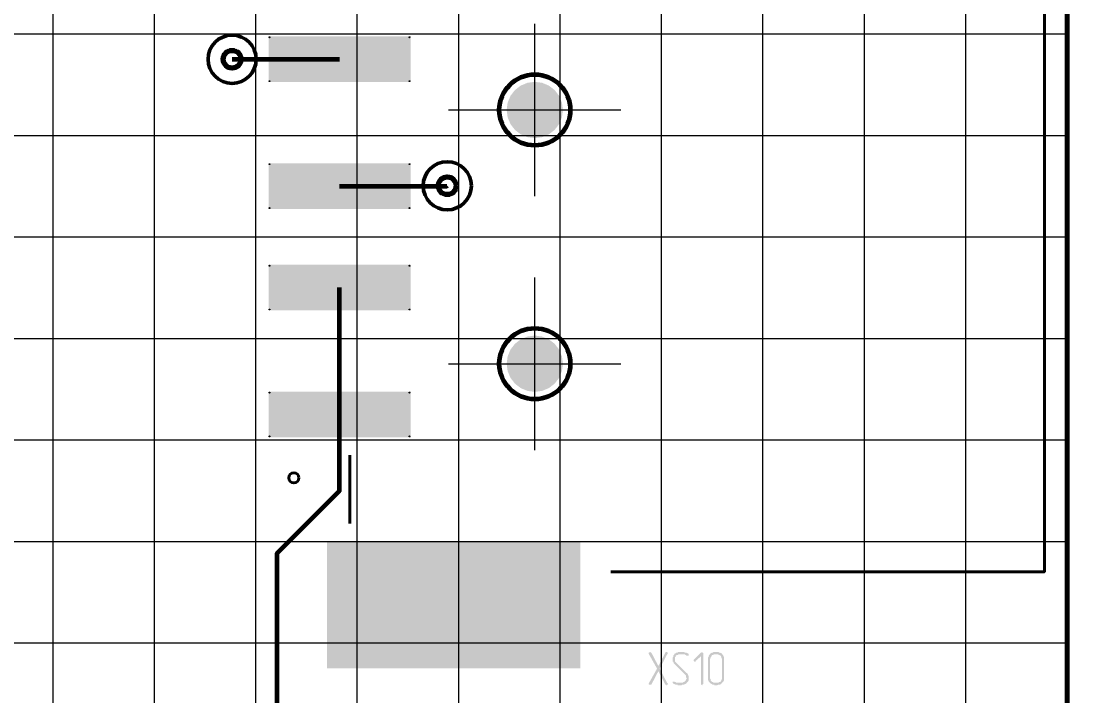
# Model space of a CAD drawing. Extents: x 260 to 1101, y 70 to 664.
# Drawn here: x 568.86 to 610.58, y 515.89 to 542.48 of the extents above; entities that cross this region are included whole.
import ezdxf

# ---------------------------------------------------------------- set-up
doc = ezdxf.new("R2010")
doc.units = 0
doc.header["$MEASUREMENT"] = 0
doc.layers.get('0').update_dxf_attribs({"linetype": 'CONTINUOUS', "lineweight": 15})
doc.layers.get('DEFPOINTS').update_dxf_attribs({"linetype": 'CONTINUOUS'})
doc.layers.add('PDF _Геометрия', color=7, linetype='CONTINUOUS')
doc.layers.add('PDF _Сплошная заливка', color=7, linetype='CONTINUOUS')
doc.styles.add('GOST type A0', font='', dxfattribs={"oblique": 15, "height": 3.5})
doc.styles.get('GOST type A0').set_extended_font_data('GOST type A')
doc.dimstyles.new('ГОСТ type A', dxfattribs={"dimtxt": 3.5, "dimasz": 3, "dimexe": 2, "dimexo": 0, "dimgap": 1, "dimtad": 1, "dimtoh": 1, "dimtxsty": 'GOST type A0', "dimcen": 0, "dimazin": 2, "dimtfac": 1, "dimtmove": 0, "dimatfit": 3, "dimfxl": 1, "dimarcsym": 0})

# ---------------------------------------------------------------- blocks, each defined once
blk = doc.blocks.new('*D6')
at = {"color": 0, "lineweight": -2, "transparency": 16777216}
for p, q in [((605.125, 556.979), (622.126, 556.979)), ((620.126, 553.979), (620.126, 409.979)), ((605.125, 406.979), (622.126, 406.979))]:
    blk.add_line(p, q, dxfattribs=at)
at = {"color": 0, "transparency": 16777216}
for points in [[(619.626, 553.979), (620.626, 553.979), (620.126, 556.979)], [(619.626, 409.979), (620.626, 409.979), (620.126, 406.979)]]:
    blk.add_solid(points, dxfattribs=at)
at = {"layer": 'DEFPOINTS', "color": 0, "transparency": 16777216}
for p in [(605.125, 556.979), (605.125, 406.979), (620.126, 406.979)]:
    blk.add_point(p, dxfattribs=at)
at = {"color": 0, "transparency": 16777216, "insert": (617.376, 481.979), "char_height": 3.5, "attachment_point": 5, "rotation": 90, "style": 'GOST type A0'}
blk.add_mtext('75', dxfattribs=at)
blk = doc.blocks.new('*D7')
at = {"color": 0, "lineweight": -2, "transparency": 16777216}
for p, q in [((610.126, 561.979), (632.126, 561.979)), ((630.126, 558.979), (630.126, 404.979)), ((610.126, 401.979), (632.126, 401.979))]:
    blk.add_line(p, q, dxfattribs=at)
at = {"color": 0, "transparency": 16777216}
for points in [[(629.626, 558.979), (630.626, 558.979), (630.126, 561.979)], [(629.626, 404.979), (630.626, 404.979), (630.126, 401.979)]]:
    blk.add_solid(points, dxfattribs=at)
at = {"layer": 'DEFPOINTS', "color": 0, "transparency": 16777216}
for p in [(610.126, 561.979), (610.126, 401.979), (630.126, 401.979)]:
    blk.add_point(p, dxfattribs=at)
at = {"color": 0, "transparency": 16777216, "insert": (627.114, 481.979), "char_height": 3.5, "attachment_point": 5, "rotation": 90, "style": 'GOST type A0'}
blk.add_mtext('80±0,1', dxfattribs=at)

msp = doc.modelspace()

# ---------------------------------------------------------------- hatches: boundary and pattern name
at = {"layer": 'PDF _Сплошная заливка', "transparency": 33554559}
for points in [[(589.123, 538.979), (588.013, 538.979), (588.051, 539.266), (588.162, 539.534), (588.338, 539.763), (588.568, 539.94), (588.835, 540.051), (589.123, 540.089)], [(589.123, 538.979), (589.123, 540.089), (589.41, 540.051), (589.677, 539.94), (589.907, 539.763), (590.084, 539.534), (590.194, 539.266), (590.232, 538.979)], [(589.123, 538.979), (589.123, 537.87), (588.835, 537.908), (588.568, 538.018), (588.338, 538.195), (588.162, 538.424), (588.051, 538.692), (588.013, 538.979)], [(589.123, 528.979), (588.013, 528.979), (588.051, 529.266), (588.162, 529.534), (588.338, 529.764), (588.568, 529.94), (588.835, 530.051), (589.123, 530.089)], [(589.123, 528.979), (589.123, 530.089), (589.41, 530.051), (589.677, 529.94), (589.907, 529.764), (590.084, 529.534), (590.194, 529.266), (590.232, 528.979)], [(589.123, 528.979), (589.123, 527.87), (588.835, 527.908), (588.568, 528.018), (588.338, 528.195), (588.162, 528.424), (588.051, 528.692), (588.013, 528.979)], [(594.327, 517.624), (594.353, 517.624), (594.353, 517.598), (594.353, 517.598), (594.353, 517.598), (594.378, 517.573), (594.378, 517.573), (594.378, 517.573), (594.378, 517.573), (594.353, 517.548), (594.353, 517.548), (594.048, 516.963), (594.353, 516.379), (594.353, 516.379), (594.353, 516.379), (594.378, 516.379), (594.378, 516.354), (594.378, 516.354), (594.378, 516.354), (594.353, 516.328), (594.353, 516.328), (594.353, 516.328), (594.353, 516.328), (594.327, 516.328), (594.327, 516.303), (594.302, 516.303), (594.302, 516.328), (594.302, 516.328), (594.276, 516.328), (594.276, 516.328), (593.997, 516.862), (593.718, 516.328), (593.718, 516.328), (593.692, 516.328), (593.692, 516.328), (593.667, 516.328), (593.667, 516.303), (593.667, 516.303), (593.667, 516.328), (593.641, 516.328), (593.641, 516.328), (593.641, 516.328), (593.641, 516.328), (593.616, 516.354), (593.616, 516.354), (593.616, 516.354), (593.616, 516.379), (593.616, 516.379), (593.616, 516.379), (593.946, 516.963), (593.616, 517.548), (593.616, 517.573), (593.616, 517.573), (593.616, 517.573), (593.616, 517.598), (593.641, 517.598), (593.641, 517.598), (593.641, 517.598), (593.667, 517.624), (593.667, 517.624), (593.667, 517.624), (593.692, 517.624), (593.692, 517.598), (593.692, 517.598), (593.718, 517.598), (593.997, 517.065), (594.276, 517.598), (594.276, 517.598), (594.276, 517.598), (594.276, 517.598), (594.302, 517.624), (594.302, 517.624), (594.327, 517.624)], [(594.988, 517.624), (595.013, 517.624), (595.039, 517.598), (595.064, 517.598), (595.064, 517.598), (595.089, 517.598), (595.089, 517.598), (595.115, 517.598), (595.115, 517.573), (595.14, 517.573), (595.191, 517.548), (595.191, 517.548), (595.191, 517.548), (595.191, 517.548), (595.191, 517.548), (595.191, 517.522), (595.191, 517.522), (595.191, 517.522), (595.191, 517.497), (595.191, 517.497), (595.191, 517.497), (595.191, 517.471), (595.191, 517.471), (595.166, 517.471), (595.166, 517.471), (595.166, 517.471), (595.14, 517.471), (595.115, 517.471), (595.115, 517.471), (595.089, 517.497), (595.089, 517.497), (595.064, 517.497), (595.039, 517.522), (595.013, 517.522), (594.962, 517.522), (594.81, 517.522), (594.81, 517.522), (594.785, 517.522), (594.759, 517.497), (594.734, 517.497), (594.708, 517.497), (594.708, 517.471), (594.683, 517.471), (594.683, 517.446), (594.683, 517.446), (594.683, 517.421), (594.657, 517.421), (594.657, 517.395), (594.657, 517.37), (594.657, 517.344), (594.657, 517.294), (594.657, 517.268), (594.657, 517.268), (594.657, 517.268), (594.657, 517.268), (594.657, 517.243), (594.657, 517.243), (594.683, 517.217), (594.708, 517.192), (595.115, 516.786), (595.115, 516.786), (595.115, 516.786), (595.14, 516.786), (595.14, 516.76), (595.14, 516.76), (595.166, 516.735), (595.166, 516.709), (595.166, 516.709), (595.191, 516.684), (595.191, 516.633), (595.191, 516.608), (595.191, 516.582), (595.191, 516.582), (595.191, 516.582), (595.191, 516.582), (595.191, 516.582), (595.191, 516.557), (595.191, 516.532), (595.191, 516.506), (595.166, 516.455), (595.14, 516.43), (595.115, 516.405), (595.115, 516.405), (595.115, 516.379), (595.089, 516.379), (595.064, 516.354), (595.039, 516.354), (595.013, 516.328), (594.962, 516.328), (594.937, 516.328), (594.912, 516.303), (594.759, 516.303), (594.759, 516.328), (594.734, 516.328), (594.708, 516.328), (594.683, 516.328), (594.632, 516.354), (594.607, 516.354), (594.581, 516.379), (594.556, 516.405), (594.556, 516.405), (594.556, 516.43), (594.556, 516.43), (594.556, 516.43), (594.556, 516.455), (594.556, 516.455), (594.581, 516.455), (594.581, 516.455), (594.607, 516.455), (594.632, 516.455), (594.632, 516.455), (594.632, 516.455), (594.657, 516.43), (594.657, 516.43), (594.683, 516.43), (594.708, 516.405), (594.759, 516.405), (594.785, 516.405), (594.937, 516.405), (594.937, 516.405), (594.962, 516.405), (594.988, 516.43), (595.013, 516.43), (595.039, 516.455), (595.039, 516.455), (595.039, 516.455), (595.064, 516.481), (595.064, 516.481), (595.089, 516.506), (595.089, 516.532), (595.089, 516.532), (595.115, 516.557), (595.115, 516.582), (595.089, 516.633), (595.089, 516.633), (595.089, 516.633), (595.089, 516.633), (595.089, 516.633), (595.089, 516.659), (595.089, 516.659), (595.089, 516.659), (595.089, 516.659), (595.089, 516.684), (595.089, 516.684), (595.064, 516.709), (595.064, 516.709), (595.039, 516.735), (594.632, 517.141), (594.632, 517.141), (594.632, 517.141), (594.632, 517.141), (594.607, 517.167), (594.607, 517.167), (594.607, 517.192), (594.581, 517.217), (594.581, 517.243), (594.581, 517.243), (594.581, 517.243), (594.556, 517.243), (594.556, 517.268), (594.556, 517.268), (594.556, 517.294), (594.556, 517.344), (594.556, 517.344), (594.556, 517.344), (594.556, 517.344), (594.556, 517.344), (594.556, 517.37), (594.556, 517.395), (594.581, 517.421), (594.581, 517.471), (594.607, 517.497), (594.632, 517.522), (594.632, 517.522), (594.632, 517.522), (594.632, 517.548), (594.657, 517.548), (594.683, 517.573), (594.708, 517.598), (594.759, 517.598), (594.785, 517.624), (594.81, 517.624)], [(595.725, 517.624), (595.725, 517.598), (595.75, 517.598), (595.75, 517.598), (595.75, 517.598), (595.75, 517.573), (595.775, 517.573), (595.775, 516.354), (595.775, 516.354), (595.75, 516.354), (595.75, 516.328), (595.75, 516.328), (595.75, 516.328), (595.75, 516.328), (595.725, 516.328), (595.725, 516.303), (595.725, 516.303), (595.699, 516.328), (595.699, 516.328), (595.674, 516.328), (595.674, 516.328), (595.674, 516.328), (595.674, 516.354), (595.674, 516.354), (595.674, 517.446), (595.47, 517.268), (595.47, 517.243), (595.47, 517.243), (595.445, 517.243), (595.445, 517.243), (595.445, 517.243), (595.42, 517.243), (595.42, 517.243), (595.394, 517.268), (595.394, 517.268), (595.394, 517.268), (595.394, 517.268), (595.394, 517.294), (595.394, 517.294), (595.394, 517.294), (595.394, 517.319), (595.394, 517.319), (595.674, 517.598), (595.674, 517.598), (595.699, 517.598), (595.699, 517.624), (595.725, 517.624)]]:
    msp.add_hatch(color=256, dxfattribs=at).paths.add_polyline_path(points)
at = {"layer": 'PDF _Сплошная заливка', "true_color": 0xffffff, "transparency": 33554559}
for points in [[(590.232, 538.979), (590.194, 538.692), (590.084, 538.424), (589.907, 538.195), (589.677, 538.018), (589.41, 537.908), (589.123, 537.87), (589.123, 538.979)], [(590.232, 528.979), (590.194, 528.692), (590.084, 528.424), (589.907, 528.195), (589.677, 528.018), (589.41, 527.908), (589.123, 527.87), (589.123, 528.979)]]:
    msp.add_hatch(color=7, dxfattribs=at).paths.add_polyline_path(points)
at = {"layer": 'PDF _Сплошная заливка', "transparency": 33554559}
h = msp.add_hatch(color=256, dxfattribs=at)
h.paths.add_polyline_path([(596.309, 517.522), (596.207, 517.522), (596.207, 517.522), (596.182, 517.522), (596.156, 517.497), (596.131, 517.497), (596.106, 517.497), (596.106, 517.471), (596.08, 517.471), (596.08, 517.446), (596.08, 517.446), (596.08, 517.421), (596.055, 517.421), (596.055, 517.395), (596.055, 517.37), (596.029, 517.344), (596.029, 516.582), (596.029, 516.582), (596.029, 516.582), (596.055, 516.557), (596.055, 516.557), (596.055, 516.532), (596.055, 516.506), (596.08, 516.481), (596.106, 516.455), (596.106, 516.455), (596.106, 516.455), (596.106, 516.455), (596.131, 516.43), (596.156, 516.43), (596.182, 516.405), (596.207, 516.405), (596.233, 516.405), (596.334, 516.405), (596.334, 516.405), (596.36, 516.405), (596.385, 516.43), (596.41, 516.43), (596.436, 516.455), (596.461, 516.455), (596.461, 516.455), (596.461, 516.481), (596.461, 516.481), (596.487, 516.506), (596.487, 516.506), (596.487, 516.532), (596.512, 516.557), (596.512, 516.582), (596.512, 517.344), (596.512, 517.344), (596.512, 517.344), (596.512, 517.37), (596.487, 517.37), (596.487, 517.395), (596.487, 517.421), (596.461, 517.446), (596.461, 517.471), (596.436, 517.471), (596.436, 517.471), (596.436, 517.471), (596.41, 517.497), (596.385, 517.497), (596.36, 517.522), (596.334, 517.522)], flags=0)
h.paths.add_polyline_path([(596.334, 517.624), (596.36, 517.624), (596.385, 517.598), (596.41, 517.598), (596.461, 517.573), (596.487, 517.573), (596.512, 517.522), (596.512, 517.522), (596.512, 517.522), (596.538, 517.522), (596.538, 517.497), (596.563, 517.471), (596.563, 517.446), (596.588, 517.421), (596.588, 517.37), (596.588, 517.37), (596.588, 517.344), (596.588, 516.582), (596.588, 516.582), (596.588, 516.582), (596.588, 516.582), (596.588, 516.582), (596.588, 516.557), (596.588, 516.532), (596.588, 516.506), (596.563, 516.455), (596.538, 516.43), (596.512, 516.405), (596.512, 516.405), (596.512, 516.379), (596.487, 516.379), (596.461, 516.354), (596.436, 516.328), (596.41, 516.328), (596.36, 516.328), (596.309, 516.303), (596.207, 516.303), (596.207, 516.328), (596.182, 516.328), (596.156, 516.328), (596.131, 516.328), (596.106, 516.354), (596.055, 516.379), (596.029, 516.405), (596.029, 516.405), (596.029, 516.405), (596.029, 516.405), (596.004, 516.43), (595.979, 516.455), (595.979, 516.481), (595.953, 516.506), (595.953, 516.557), (595.953, 516.582), (595.953, 516.582), (595.953, 517.344), (595.953, 517.344), (595.953, 517.344), (595.953, 517.344), (595.953, 517.344), (595.953, 517.37), (595.953, 517.395), (595.979, 517.421), (595.979, 517.471), (596.004, 517.497), (596.029, 517.522), (596.029, 517.522), (596.029, 517.548), (596.029, 517.548), (596.055, 517.548), (596.08, 517.573), (596.106, 517.598), (596.156, 517.598), (596.182, 517.624), (596.207, 517.624)], flags=0)

# ---------------------------------------------------------------- linework, layer by layer
at = {"layer": 'PDF _Геометрия', "lineweight": 20}
for points in [[(367.601, 401.979), (370.082, 401.979), (610.126, 401.979), (610.126, 561.979), (370.082, 561.979)], [(368.842, 401.979), (370.082, 401.979), (370.082, 561.979), (610.126, 561.979), (610.126, 401.979)], [(570.119, 399.499), (570.119, 401.979), (570.119, 561.979)], [(574.12, 400.739), (574.12, 401.979), (574.12, 561.979)], [(578.121, 399.499), (578.121, 401.979), (578.121, 561.979)], [(582.121, 400.739), (582.121, 401.979), (582.121, 561.979)], [(586.122, 399.499), (586.122, 401.979), (586.122, 561.979)], [(590.123, 400.739), (590.123, 401.979), (590.123, 561.979)], [(594.123, 399.499), (594.123, 401.979), (594.123, 561.979)], [(598.124, 400.739), (598.124, 401.979), (598.124, 561.979)], [(602.125, 399.499), (602.125, 401.979), (602.125, 561.979)], [(606.126, 400.739), (606.126, 401.979), (606.126, 561.979)], [(589.123, 535.579), (589.123, 542.379)], [(368.842, 541.979), (370.082, 541.979), (610.126, 541.979)], [(589.123, 535.879), (589.123, 542.079)], [(585.722, 538.979), (592.523, 538.979)], [(586.022, 538.979), (592.223, 538.979)], [(367.601, 537.979), (370.082, 537.979), (610.126, 537.979)], [(368.842, 533.979), (370.082, 533.979), (610.126, 533.979)], [(589.123, 525.579), (589.123, 532.379)], [(589.123, 525.879), (589.123, 532.079)], [(367.601, 529.979), (370.082, 529.979), (610.126, 529.979)], [(585.722, 528.979), (592.523, 528.979)], [(586.022, 528.979), (592.223, 528.979)], [(368.842, 525.979), (370.082, 525.979), (610.126, 525.979)], [(367.601, 521.979), (370.082, 521.979), (610.126, 521.979)], [(368.842, 517.979), (370.082, 517.979), (610.126, 517.979)]]:
    msp.add_lwpolyline(points, dxfattribs=at)
at = {"layer": 'PDF _Геометрия', "lineweight": 60}
for points in [[(370.082, 561.979), (370.082, 401.979), (610.126, 401.979), (610.126, 561.979)], [(610.126, 401.979), (370.082, 401.979), (610.126, 401.979), (610.126, 561.979)]]:
    msp.add_lwpolyline(points, close=True, dxfattribs=at)
for points in [[(610.126, 401.979), (610.126, 561.979)], [(577.184, 540.979), (581.421, 540.979)], [(581.421, 535.979), (585.656, 535.979), (585.67, 535.993)], [(578.961, 476.819), (578.961, 481.899), (578.961, 486.979), (578.961, 492.059), (578.961, 497.139), (578.961, 502.219), (578.961, 507.299), (578.961, 512.379), (578.961, 521.513), (581.421, 523.973), (581.421, 526.979), (581.421, 531.979)]]:
    msp.add_lwpolyline(points, dxfattribs=at)
at = {"layer": 'PDF _Геометрия', "lineweight": 40}
for points in [[(592.123, 520.779), (609.226, 520.779), (609.226, 547.179), (592.123, 547.179)], [(581.821, 522.679), (581.821, 525.379)]]:
    msp.add_lwpolyline(points, dxfattribs=at)
at = {"layer": 'PDF _Геометрия', "lineweight": 50}
for centre in [(577.184, 540.979), (585.67, 535.992)]:
    msp.add_circle(centre, 0.95, dxfattribs=at)
at = {"layer": 'PDF _Геометрия', "lineweight": 5}
for centre, radius in [((578.657, 541.843), 0.0181), ((584.186, 541.843), 0.0181), ((578.657, 540.115), 0.018), ((584.186, 540.115), 0.018), ((578.657, 536.843), 0.018), ((584.186, 536.843), 0.018), ((578.657, 535.115), 0.018), ((584.186, 535.115), 0.018), ((578.657, 532.843), 0.018), ((584.186, 532.843), 0.018), ((578.657, 531.115), 0.018), ((584.186, 531.115), 0.018), ((578.657, 527.843), 0.018), ((584.186, 527.843), 0.018), ((578.657, 526.115), 0.018), ((584.186, 526.115), 0.018)]:
    msp.add_circle(centre, radius, dxfattribs=at)
at = {"layer": 'PDF _Геометрия', "color": 7, "lineweight": 70, "true_color": 0xffffff}
for centre in [(577.184, 540.979), (585.67, 535.993)]:
    msp.add_circle(centre, 0.35, dxfattribs=at)
at = {"layer": 'PDF _Геометрия', "lineweight": 60}
for centre in [(589.123, 538.979), (589.123, 538.979), (589.123, 528.979), (589.123, 528.979)]:
    msp.add_circle(centre, 1.4, dxfattribs=at)
at = {"layer": 'PDF _Геометрия', "lineweight": 40}
msp.add_circle((579.621, 524.479), 0.2, dxfattribs=at)
at = {"layer": 'PDF _Сплошная заливка', "lineweight": 30, "transparency": 33554559}
for points in [[(584.222, 540.079), (578.621, 540.079), (584.222, 541.879), (578.621, 541.879)], [(584.222, 540.079), (578.621, 540.079), (584.222, 541.879), (578.621, 541.879)], [(584.222, 540.115), (578.621, 540.115), (584.222, 541.843), (578.621, 541.843)], [(584.186, 540.079), (578.657, 540.079), (584.186, 541.879), (578.657, 541.879)], [(584.222, 535.079), (578.621, 535.079), (584.222, 536.879), (578.621, 536.879)], [(584.222, 535.079), (578.621, 535.079), (584.222, 536.879), (578.621, 536.879)], [(584.222, 535.115), (578.621, 535.115), (584.222, 536.843), (578.621, 536.843)], [(584.186, 535.079), (578.657, 535.079), (584.186, 536.879), (578.657, 536.879)], [(584.222, 531.079), (578.621, 531.079), (584.222, 532.879), (578.621, 532.879)], [(584.222, 531.079), (578.621, 531.079), (584.222, 532.879), (578.621, 532.879)], [(584.222, 531.115), (578.621, 531.115), (584.222, 532.843), (578.621, 532.843)], [(584.186, 531.079), (578.657, 531.079), (584.186, 532.879), (578.657, 532.879)], [(584.222, 526.079), (578.621, 526.079), (584.222, 527.879), (578.621, 527.879)], [(584.222, 526.079), (578.621, 526.079), (584.222, 527.879), (578.621, 527.879)], [(584.222, 526.115), (578.621, 526.115), (584.222, 527.843), (578.621, 527.843)], [(584.186, 526.079), (578.657, 526.079), (584.186, 527.879), (578.657, 527.879)], [(590.923, 516.979), (580.921, 516.979), (590.923, 521.979), (580.921, 521.979)], [(590.923, 516.979), (580.921, 516.979), (590.923, 521.979), (580.921, 521.979)]]:
    msp.add_solid(points, dxfattribs=at)

# ---------------------------------------------------------------- dimensions: what is measured, and where the dimension line sits
for base, p1, p2, text, picture, middle in [((630.126, 401.979), (610.126, 561.979), (610.126, 401.979), '80±0,1', '*D7', (627.114, 481.979)), ((620.126, 406.979), (605.125, 556.979), (605.125, 406.979), '75', '*D6', (617.376, 481.979))]:
    dim = msp.add_linear_dim(base=base, p1=p1, p2=p2, angle=90, text=text, dimstyle='ГОСТ type A')
    dim.commit()
    dim.dimension.update_dxf_attribs({"geometry": picture, "text_midpoint": middle})

doc.saveas('drawing.dxf')
